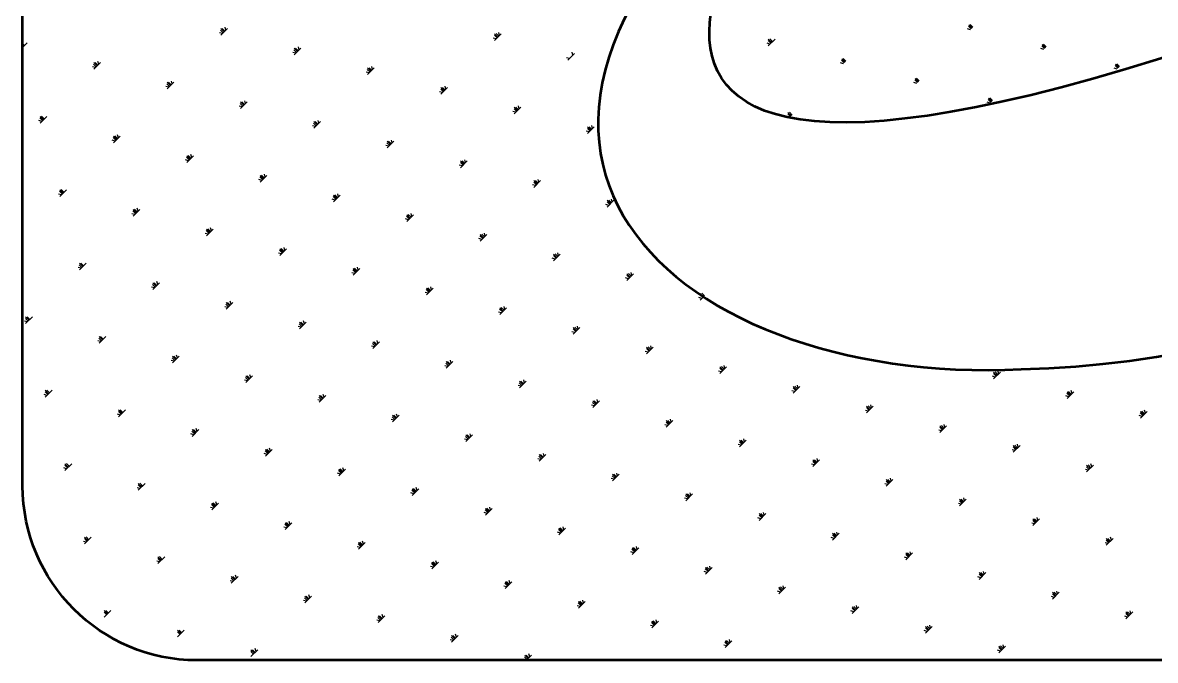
# Model space of a CAD drawing. Extents: x -2746917 to -971774, y -3334247 to -3250358.
# Drawn here: x -2110551 to -2109614, y -3277551 to -3277024 of the extents above; entities that cross this region are included whole.
import ezdxf

# ---------------------------------------------------------------- set-up
doc = ezdxf.new("R2010")
doc.units = 0
doc.header["$LTSCALE"] = 1000
doc.header["$MEASUREMENT"] = 0
doc.layers.get('0').update_dxf_attribs({"linetype": 'CONTINUOUS'})
doc.layers.add('PUB_TITLE', color=4, linetype='CONTINUOUS')

# ---------------------------------------------------------------- blocks, each defined once
blk = doc.blocks.new('A$C6B365CFD')
at = {"layer": 'PUB_TITLE', "color": 4}
for p, q in [((27.86, 22052.24), (25.08, 22055.01)), ((28.55, 22052.93), (26.33, 22055.15)), ((-592.71, 22047.65), (-595.14, 22048.31)), ((-592.02, 22048.35), (-594.24, 22050.57)), ((-591.32, 22049.04), (-594.1, 22051.82)), ((-594.1, 22046.27), (-588.54, 22051.82)), ((-590.63, 22049.74), (-592.85, 22051.96)), ((-589.93, 22050.43), (-590.58, 22052.86)), ((-365.38, 22043.99), (-367.6, 22046.21)), ((-364.69, 22044.68), (-367.47, 22047.46)), ((-367.47, 22041.91), (-361.91, 22047.46)), ((-363.99, 22045.38), (-366.22, 22047.6)), ((-363.3, 22046.07), (-363.95, 22048.5)), ((26.47, 22050.85), (24.04, 22051.5)), ((27.16, 22051.54), (24.94, 22053.76)), ((-758.12, 22036.24), (-754.45, 22039.91)), ((-756.54, 22037.83), (-758.12, 22039.41)), ((-757.23, 22037.13), (-758.12, 22038.02)), ((-757.93, 22036.44), (-758.12, 22036.64)), ((-529.21, 22034.16), (-529.86, 22036.59)), ((-366.08, 22043.29), (-368.51, 22043.95)), ((-139.44, 22038.93), (-141.87, 22039.59)), ((-138.75, 22039.63), (-140.97, 22041.85)), ((-138.05, 22040.32), (-140.83, 22043.1)), ((-140.83, 22037.55), (-135.27, 22043.1)), ((-137.36, 22041.02), (-139.58, 22043.24)), ((87.89, 22035.27), (85.67, 22037.49)), ((88.58, 22035.96), (85.8, 22038.74)), ((89.28, 22036.66), (87.05, 22038.88)), ((-531.99, 22031.38), (-534.41, 22032.03)), ((-531.29, 22032.08), (-533.51, 22034.3)), ((-530.6, 22032.77), (-533.37, 22035.55)), ((-533.37, 22029.99), (-527.82, 22035.55)), ((-529.9, 22033.47), (-532.12, 22035.69)), ((-305.35, 22027.02), (-307.78, 22027.67)), ((-306.74, 22025.63), (-301.18, 22031.19)), ((-302.57, 22029.8), (-303.22, 22032.23)), ((-77.33, 22024.05), (-80.1, 22026.83)), ((-76.63, 22024.75), (-78.85, 22026.97)), ((87.19, 22034.57), (84.76, 22035.23)), ((-697.89, 22019.47), (-700.32, 22020.12)), ((-697.2, 22020.17), (-699.42, 22022.39)), ((-696.5, 22020.86), (-699.28, 22023.64)), ((-699.28, 22018.08), (-693.73, 22023.64)), ((-695.81, 22021.56), (-698.03, 22023.78)), ((-695.12, 22022.25), (-695.77, 22024.68)), ((-470.56, 22015.81), (-472.79, 22018.03)), ((-469.87, 22016.5), (-472.65, 22019.28)), ((-472.65, 22013.72), (-467.09, 22019.28)), ((-469.17, 22017.2), (-471.4, 22019.42)), ((-468.48, 22017.89), (-469.13, 22020.32)), ((-78.71, 22022.66), (-81.14, 22023.31)), ((-78.02, 22023.36), (-80.24, 22025.58)), ((147.92, 22018.3), (145.49, 22018.95)), ((148.62, 22019), (146.39, 22021.22)), ((149.31, 22019.69), (146.53, 22022.47)), ((150, 22020.39), (147.78, 22022.61)), ((-634.39, 22005.98), (-635.04, 22008.41)), ((-471.26, 22015.11), (-473.69, 22015.76)), ((-17.29, 22007.09), (-19.52, 22009.31)), ((-16.6, 22007.78), (-19.38, 22010.56)), ((-15.9, 22008.48), (-18.13, 22010.7)), ((-637.17, 22003.2), (-639.6, 22003.85)), ((-636.47, 22003.89), (-638.7, 22006.12)), ((-635.78, 22004.59), (-638.56, 22007.37)), ((-638.56, 22001.81), (-633, 22007.37)), ((-635.08, 22005.28), (-637.31, 22007.51)), ((-410.53, 21998.84), (-412.96, 21999.49)), ((-409.84, 21999.53), (-412.06, 22001.76)), ((-409.14, 22000.23), (-411.92, 22003.01)), ((-411.92, 21997.45), (-406.36, 22003.01)), ((-408.45, 22000.92), (-410.67, 22003.15)), ((-407.75, 22001.62), (-408.4, 22004.05)), ((-17.99, 22006.39), (-20.42, 22007.04)), ((-575.75, 21987.62), (-577.97, 21989.85)), ((-575.05, 21988.32), (-577.83, 21991.1)), ((-577.83, 21985.54), (-572.27, 21991.1)), ((-574.36, 21989.01), (-576.58, 21991.23)), ((-573.66, 21989.71), (-574.31, 21992.14)), ((42.74, 21990.12), (40.31, 21990.77)), ((43.43, 21990.81), (41.21, 21993.04)), ((44.13, 21991.51), (41.35, 21994.29)), ((44.82, 21992.2), (42.6, 21994.43)), ((-576.44, 21986.93), (-578.87, 21987.58)), ((-349.81, 21982.57), (-352.23, 21983.22)), ((-349.11, 21983.26), (-351.33, 21985.49)), ((-348.42, 21983.96), (-351.19, 21986.74)), ((-351.19, 21981.18), (-345.64, 21986.74)), ((-347.72, 21984.65), (-349.94, 21986.87)), ((-347.03, 21985.35), (-347.68, 21987.78)), ((-122.48, 21978.9), (-124.7, 21981.13)), ((-121.78, 21979.6), (-124.56, 21982.38)), ((-121.09, 21980.29), (-123.31, 21982.51)), ((-742.35, 21975.02), (-744.78, 21975.67)), ((-741.65, 21975.71), (-743.88, 21977.93)), ((-740.96, 21976.41), (-743.74, 21979.18)), ((-743.74, 21973.63), (-738.18, 21979.18)), ((-740.27, 21977.1), (-742.49, 21979.32)), ((-515.71, 21970.66), (-518.14, 21971.31)), ((-515.02, 21971.35), (-517.24, 21973.57)), ((-514.32, 21972.05), (-517.1, 21974.82)), ((-517.1, 21969.27), (-511.55, 21974.82)), ((-513.63, 21972.74), (-515.85, 21974.96)), ((-512.94, 21973.43), (-513.59, 21975.86)), ((-287.69, 21967.69), (-290.47, 21970.46)), ((-290.47, 21964.91), (-284.91, 21970.46)), ((-286.99, 21968.38), (-289.22, 21970.6)), ((-286.3, 21969.07), (-286.95, 21971.5)), ((-123.17, 21978.21), (-125.6, 21978.86)), ((-680.93, 21959.44), (-683.15, 21961.66)), ((-680.23, 21960.13), (-683.01, 21962.91)), ((-683.01, 21957.36), (-677.45, 21962.91)), ((-679.54, 21960.83), (-681.76, 21963.05)), ((-678.84, 21961.52), (-679.49, 21963.95)), ((-289.08, 21966.3), (-291.51, 21966.95)), ((-288.38, 21966.99), (-290.61, 21969.21)), ((-681.62, 21958.74), (-684.05, 21959.4)), ((-454.99, 21954.38), (-457.42, 21955.04)), ((-454.29, 21955.08), (-456.52, 21957.3)), ((-453.6, 21955.77), (-456.38, 21958.55)), ((-456.38, 21953), (-450.82, 21958.55)), ((-452.9, 21956.47), (-455.13, 21958.69)), ((-452.21, 21957.16), (-452.86, 21959.59)), ((-620.9, 21942.47), (-623.32, 21943.12)), ((-620.2, 21943.17), (-622.42, 21945.39)), ((-619.51, 21943.86), (-622.28, 21946.64)), ((-622.28, 21941.08), (-616.73, 21946.64)), ((-618.81, 21944.56), (-621.03, 21946.78)), ((-618.12, 21945.25), (-618.77, 21947.68)), ((-392.18, 21940.2), (-394.4, 21942.42)), ((-391.48, 21940.89), (-392.13, 21943.32)), ((-394.26, 21938.11), (-396.69, 21938.76)), ((-393.57, 21938.81), (-395.79, 21941.03)), ((-392.87, 21939.5), (-395.65, 21942.28)), ((-395.65, 21936.72), (-390.09, 21942.28)), ((-560.17, 21926.2), (-562.6, 21926.85)), ((-559.47, 21926.9), (-561.7, 21929.12)), ((-558.78, 21927.59), (-561.56, 21930.37)), ((-561.56, 21924.81), (-556, 21930.37)), ((-558.08, 21928.29), (-560.31, 21930.51)), ((-557.39, 21928.98), (-558.04, 21931.41)), ((-332.84, 21922.54), (-335.06, 21924.76)), ((-332.14, 21923.23), (-334.92, 21926.01)), ((-334.92, 21920.45), (-329.37, 21926.01)), ((-331.45, 21923.93), (-333.67, 21926.15)), ((-330.75, 21924.62), (-331.41, 21927.05)), ((-726.08, 21914.29), (-728.51, 21914.94)), ((-725.38, 21914.98), (-727.61, 21917.21)), ((-724.69, 21915.68), (-727.47, 21918.46)), ((-727.47, 21912.9), (-721.91, 21918.46)), ((-723.99, 21916.37), (-726.22, 21918.6)), ((-497.36, 21912.01), (-499.58, 21914.24)), ((-496.66, 21912.71), (-497.31, 21915.14)), ((-333.53, 21921.84), (-335.96, 21922.49)), ((-499.44, 21909.93), (-501.87, 21910.58)), ((-498.75, 21910.62), (-500.97, 21912.85)), ((-498.05, 21911.32), (-500.83, 21914.1)), ((-500.83, 21908.54), (-495.27, 21914.1)), ((-272.81, 21905.57), (-275.24, 21906.22)), ((-272.11, 21906.26), (-274.33, 21908.49)), ((-271.42, 21906.96), (-274.2, 21909.74)), ((-274.2, 21904.18), (-268.64, 21909.74)), ((-270.72, 21907.65), (-272.95, 21909.88)), ((-270.03, 21908.35), (-270.68, 21910.78)), ((-665.35, 21898.02), (-667.78, 21898.67)), ((-664.66, 21898.71), (-666.88, 21900.94)), ((-663.96, 21899.41), (-666.74, 21902.19)), ((-666.74, 21896.63), (-661.18, 21902.19)), ((-663.27, 21900.1), (-665.49, 21902.32)), ((-662.57, 21900.8), (-663.22, 21903.23)), ((-438.02, 21894.35), (-440.24, 21896.58)), ((-437.33, 21895.05), (-440.1, 21897.83)), ((-440.1, 21892.27), (-434.55, 21897.83)), ((-436.63, 21895.74), (-438.85, 21897.96)), ((-435.94, 21896.44), (-436.59, 21898.87)), ((-602.54, 21883.83), (-604.76, 21886.05)), ((-601.85, 21884.52), (-602.5, 21886.95)), ((-438.72, 21893.66), (-441.14, 21894.31)), ((-604.62, 21881.75), (-607.05, 21882.4)), ((-603.93, 21882.44), (-606.15, 21884.66)), ((-603.23, 21883.14), (-606.01, 21885.91)), ((-606.01, 21880.36), (-600.46, 21885.91)), ((-377.99, 21877.39), (-380.42, 21878.04)), ((-377.29, 21878.08), (-379.52, 21880.3)), ((-376.6, 21878.78), (-379.38, 21881.55)), ((-379.38, 21876), (-373.82, 21881.55)), ((-375.9, 21879.47), (-378.13, 21881.69)), ((-375.21, 21880.16), (-375.86, 21882.59)), ((-543.2, 21866.17), (-545.43, 21868.39)), ((-542.51, 21866.86), (-545.29, 21869.64)), ((-545.29, 21864.09), (-539.73, 21869.64)), ((-541.81, 21867.56), (-544.04, 21869.78)), ((-541.12, 21868.25), (-541.77, 21870.68)), ((-543.9, 21865.47), (-546.33, 21866.13)), ((-317.26, 21861.11), (-319.69, 21861.77)), ((-316.57, 21861.81), (-318.79, 21864.03)), ((-315.87, 21862.5), (-318.65, 21865.28)), ((-318.65, 21859.73), (-313.09, 21865.28)), ((-315.18, 21863.2), (-317.4, 21865.42)), ((-314.48, 21863.89), (-315.13, 21866.32)), ((-709.81, 21853.56), (-712.23, 21854.21)), ((-709.11, 21854.26), (-711.33, 21856.48)), ((-708.42, 21854.95), (-711.19, 21857.73)), ((-711.19, 21852.17), (-705.64, 21857.73)), ((-707.72, 21855.65), (-709.94, 21857.87)), ((-483.17, 21849.2), (-485.6, 21849.85)), ((-482.48, 21849.9), (-484.7, 21852.12)), ((-481.78, 21850.59), (-484.56, 21853.37)), ((-484.56, 21847.81), (-479, 21853.37)), ((-481.09, 21851.29), (-483.31, 21853.51)), ((-480.39, 21851.98), (-481.04, 21854.41)), ((-255.15, 21846.23), (-257.92, 21849.01)), ((-257.92, 21843.45), (-252.37, 21849.01)), ((-254.45, 21846.93), (-256.67, 21849.15)), ((-253.76, 21847.62), (-254.41, 21850.05)), ((-648.38, 21837.99), (-650.61, 21840.21)), ((-647.69, 21838.68), (-650.47, 21841.46)), ((-650.47, 21835.9), (-644.91, 21841.46)), ((-647, 21839.38), (-649.22, 21841.6)), ((-646.3, 21840.07), (-646.95, 21842.5)), ((-256.53, 21844.84), (-258.96, 21845.49)), ((-255.84, 21845.54), (-258.06, 21847.76)), ((-649.08, 21837.29), (-651.51, 21837.94)), ((-422.44, 21832.93), (-424.87, 21833.58)), ((-421.75, 21833.63), (-423.97, 21835.85)), ((-421.05, 21834.32), (-423.83, 21837.1)), ((-423.83, 21831.54), (-418.28, 21837.1)), ((-420.36, 21835.02), (-422.58, 21837.24)), ((-419.67, 21835.71), (-420.32, 21838.14)), ((-195.11, 21829.27), (-197.34, 21831.49)), ((-194.42, 21829.96), (-197.2, 21832.74)), ((-197.2, 21827.18), (-194.49, 21829.89)), ((-193.72, 21830.66), (-195.95, 21832.88)), ((-588.35, 21821.02), (-590.78, 21821.67)), ((-587.66, 21821.71), (-589.88, 21823.94)), ((-586.96, 21822.41), (-589.74, 21825.19)), ((-589.74, 21819.63), (-584.18, 21825.19)), ((-586.27, 21823.1), (-588.49, 21825.33)), ((-585.57, 21823.8), (-586.22, 21826.23)), ((-360.33, 21818.05), (-363.11, 21820.83)), ((-363.11, 21815.27), (-357.55, 21820.83)), ((-359.63, 21818.74), (-361.86, 21820.97)), ((-358.94, 21819.44), (-359.59, 21821.87)), ((-195.81, 21828.57), (-198.24, 21829.22)), ((-753.57, 21809.8), (-755.79, 21812.03)), ((-752.87, 21810.5), (-755.65, 21813.28)), ((-755.65, 21807.72), (-750.09, 21813.28)), ((-752.18, 21811.19), (-754.4, 21813.41)), ((-361.72, 21816.66), (-364.15, 21817.31)), ((-361.02, 21817.35), (-363.24, 21819.58)), ((-754.26, 21809.11), (-756.69, 21809.76)), ((-527.63, 21804.75), (-530.05, 21805.4)), ((-526.93, 21805.44), (-529.15, 21807.67)), ((-526.24, 21806.14), (-529.01, 21808.92)), ((-529.01, 21803.36), (-523.46, 21808.92)), ((-525.54, 21806.83), (-527.76, 21809.05)), ((-524.85, 21807.53), (-525.5, 21809.96)), ((-300.3, 21801.08), (-302.52, 21803.31)), ((-299.6, 21801.78), (-302.38, 21804.56)), ((-302.38, 21799), (-296.82, 21804.56)), ((-298.91, 21802.47), (-301.13, 21804.69)), ((-298.21, 21803.17), (-298.86, 21805.6)), ((-693.53, 21792.84), (-695.96, 21793.49)), ((-692.84, 21793.53), (-695.06, 21795.75)), ((-692.14, 21794.23), (-694.92, 21797)), ((-694.92, 21791.45), (-689.37, 21797)), ((-691.45, 21794.92), (-693.67, 21797.14)), ((-465.51, 21789.87), (-468.29, 21792.64)), ((-468.29, 21787.09), (-462.73, 21792.64)), ((-464.81, 21790.56), (-467.04, 21792.78)), ((-464.12, 21791.25), (-464.77, 21793.68)), ((-300.99, 21800.39), (-303.42, 21801.04)), ((-466.9, 21788.48), (-469.33, 21789.13)), ((-466.2, 21789.17), (-468.43, 21791.39)), ((-240.26, 21784.12), (-242.69, 21784.77)), ((-239.57, 21784.81), (-241.79, 21787.03)), ((-238.87, 21785.51), (-241.65, 21788.28)), ((-241.65, 21782.73), (-236.1, 21788.28)), ((-238.18, 21786.2), (-240.4, 21788.42)), ((-237.48, 21786.89), (-238.14, 21789.32)), ((-632.81, 21776.56), (-635.24, 21777.22)), ((-632.11, 21777.26), (-634.34, 21779.48)), ((-631.42, 21777.95), (-634.2, 21780.73)), ((-634.2, 21775.18), (-628.64, 21780.73)), ((-630.72, 21778.65), (-632.95, 21780.87)), ((-630.03, 21779.34), (-630.68, 21781.77)), ((-405.48, 21772.9), (-407.7, 21775.12)), ((-404.78, 21773.59), (-407.56, 21776.37)), ((-407.56, 21770.82), (-402, 21776.37)), ((-404.09, 21774.29), (-406.31, 21776.51)), ((-403.39, 21774.98), (-404.04, 21777.41)), ((-570.69, 21761.68), (-573.47, 21764.46)), ((-573.47, 21758.9), (-567.91, 21764.46)), ((-570, 21762.38), (-572.22, 21764.6)), ((-569.3, 21763.07), (-569.95, 21765.5)), ((-406.17, 21772.2), (-408.6, 21772.86)), ((-179.54, 21767.84), (-181.97, 21768.5)), ((-178.84, 21768.54), (-181.06, 21770.76)), ((-178.15, 21769.23), (-180.93, 21772.01)), ((-180.93, 21766.46), (-175.37, 21772.01)), ((-177.45, 21769.93), (-179.68, 21772.15)), ((-176.76, 21770.62), (-177.41, 21773.05)), ((47.1, 21763.48), (44.67, 21764.14)), ((47.79, 21764.18), (45.57, 21766.4)), ((48.49, 21764.87), (45.71, 21767.65)), ((45.71, 21762.1), (51.27, 21767.65)), ((49.18, 21765.57), (46.96, 21767.79)), ((49.88, 21766.26), (49.23, 21768.69)), ((-572.08, 21760.29), (-574.51, 21760.94)), ((-571.39, 21760.99), (-573.61, 21763.21)), ((-345.45, 21755.93), (-347.87, 21756.58)), ((-344.75, 21756.63), (-346.97, 21758.85)), ((-344.06, 21757.32), (-346.83, 21760.1)), ((-346.83, 21754.54), (-341.28, 21760.1)), ((-343.36, 21758.02), (-345.58, 21760.24)), ((-342.67, 21758.71), (-343.32, 21761.14)), ((-117.42, 21752.96), (-120.2, 21755.74)), ((-120.2, 21750.18), (-114.64, 21755.74)), ((-116.73, 21753.66), (-118.95, 21755.88)), ((-116.03, 21754.35), (-116.68, 21756.78)), ((-737.99, 21748.38), (-740.42, 21749.03)), ((-737.29, 21749.08), (-739.52, 21751.3)), ((-736.6, 21749.77), (-739.38, 21752.55)), ((-739.38, 21746.99), (-733.82, 21752.55)), ((-735.91, 21750.46), (-738.13, 21752.69)), ((-510.66, 21744.72), (-512.88, 21746.94)), ((-509.96, 21745.41), (-512.74, 21748.19)), ((-512.74, 21742.63), (-507.19, 21748.19)), ((-509.27, 21746.11), (-511.49, 21748.33)), ((-508.58, 21746.8), (-509.23, 21749.23)), ((-118.81, 21751.57), (-121.24, 21752.22)), ((-118.12, 21752.27), (-120.34, 21754.49)), ((107.83, 21747.21), (105.4, 21747.86)), ((108.52, 21747.91), (106.3, 21750.13)), ((109.21, 21748.6), (106.44, 21751.38)), ((106.44, 21745.82), (111.99, 21751.38)), ((109.91, 21749.3), (107.69, 21751.52)), ((110.6, 21749.99), (109.95, 21752.42)), ((-675.87, 21733.5), (-678.65, 21736.28)), ((-678.65, 21730.72), (-673.09, 21736.28)), ((-675.18, 21734.19), (-677.4, 21736.42)), ((-511.35, 21744.02), (-513.78, 21744.67)), ((-284.72, 21739.66), (-287.15, 21740.31)), ((-284.02, 21740.36), (-286.25, 21742.58)), ((-283.33, 21741.05), (-286.11, 21743.83)), ((-286.11, 21738.27), (-280.55, 21743.83)), ((-282.63, 21741.75), (-284.86, 21743.97)), ((-281.94, 21742.44), (-282.59, 21744.87)), ((-57.39, 21736), (-59.61, 21738.22)), ((-56.69, 21736.69), (-59.47, 21739.47)), ((-59.47, 21733.91), (-53.92, 21739.47)), ((-56, 21737.39), (-58.22, 21739.61)), ((-55.3, 21738.08), (-55.96, 21740.51)), ((171.33, 21733.72), (170.68, 21736.15)), ((-677.26, 21732.11), (-679.69, 21732.76)), ((-676.57, 21732.8), (-678.79, 21735.03)), ((-450.63, 21727.75), (-453.06, 21728.4)), ((-449.93, 21728.44), (-452.16, 21730.67)), ((-449.24, 21729.14), (-452.02, 21731.92)), ((-452.02, 21726.36), (-446.46, 21731.92)), ((-448.54, 21729.83), (-450.77, 21732.06)), ((-447.85, 21730.53), (-448.5, 21732.96)), ((-222.6, 21724.78), (-225.38, 21727.56)), ((-225.38, 21722), (-219.82, 21727.56)), ((-221.91, 21725.47), (-224.13, 21727.7)), ((-221.21, 21726.17), (-221.86, 21728.6)), ((-58.08, 21735.3), (-60.51, 21735.95)), ((168.55, 21730.94), (166.12, 21731.59)), ((169.25, 21731.64), (167.02, 21733.86)), ((169.94, 21732.33), (167.16, 21735.11)), ((167.16, 21729.55), (172.72, 21735.11)), ((170.64, 21733.03), (168.41, 21735.25)), ((-615.84, 21716.53), (-618.06, 21718.76)), ((-615.15, 21717.23), (-617.92, 21720.01)), ((-617.92, 21714.45), (-612.37, 21720.01)), ((-614.45, 21717.92), (-616.67, 21720.14)), ((-613.76, 21718.62), (-614.41, 21721.05)), ((-223.99, 21723.39), (-226.42, 21724.04)), ((-223.3, 21724.08), (-225.52, 21726.31)), ((2.64, 21719.03), (0.21, 21719.68)), ((3.34, 21719.72), (1.12, 21721.95)), ((4.03, 21720.42), (1.25, 21723.2)), ((1.25, 21717.64), (6.81, 21723.2)), ((4.73, 21721.11), (2.5, 21723.34)), ((5.42, 21721.81), (4.77, 21724.24)), ((-616.54, 21715.84), (-618.96, 21716.49)), ((-389.9, 21711.48), (-392.33, 21712.13)), ((-389.21, 21712.17), (-391.43, 21714.4)), ((-388.51, 21712.87), (-391.29, 21715.65)), ((-391.29, 21710.09), (-385.73, 21715.65)), ((-387.82, 21713.56), (-390.04, 21715.78)), ((-387.12, 21714.26), (-387.77, 21716.69)), ((-162.57, 21707.81), (-164.79, 21710.04)), ((-161.88, 21708.51), (-164.65, 21711.29)), ((-164.65, 21705.73), (-159.1, 21711.29)), ((-161.18, 21709.2), (-163.4, 21711.42)), ((-160.49, 21709.9), (-161.14, 21712.33)), ((66.15, 21705.54), (65.5, 21707.97)), ((-555.81, 21699.57), (-558.24, 21700.22)), ((-555.11, 21700.26), (-557.34, 21702.48)), ((-554.42, 21700.96), (-557.2, 21703.73)), ((-557.2, 21698.18), (-551.64, 21703.73)), ((-553.72, 21701.65), (-555.95, 21703.87)), ((-553.03, 21702.34), (-553.68, 21704.77)), ((-327.78, 21696.6), (-330.56, 21699.37)), ((-330.56, 21693.82), (-325.01, 21699.37)), ((-327.09, 21697.29), (-329.31, 21699.51)), ((-326.39, 21697.98), (-327.05, 21700.41)), ((-163.26, 21707.12), (-165.69, 21707.77)), ((63.37, 21702.76), (60.94, 21703.41)), ((64.07, 21703.45), (61.84, 21705.68)), ((64.76, 21704.15), (61.98, 21706.93)), ((61.98, 21701.37), (67.54, 21706.93)), ((65.45, 21704.84), (63.23, 21707.06)), ((-721.02, 21688.35), (-723.25, 21690.57)), ((-720.33, 21689.04), (-723.11, 21691.82)), ((-723.11, 21686.27), (-717.55, 21691.82)), ((-719.63, 21689.74), (-721.86, 21691.96)), ((-329.17, 21695.21), (-331.6, 21695.86)), ((-328.48, 21695.9), (-330.7, 21698.12)), ((-102.54, 21690.85), (-104.97, 21691.5)), ((-101.84, 21691.54), (-104.07, 21693.76)), ((-101.15, 21692.24), (-103.93, 21695.01)), ((-103.93, 21689.46), (-98.37, 21695.01)), ((-100.45, 21692.93), (-102.68, 21695.15)), ((-99.76, 21693.62), (-100.41, 21696.05)), ((124.79, 21687.18), (122.57, 21689.4)), ((125.49, 21687.88), (122.71, 21690.65)), ((122.71, 21685.1), (128.26, 21690.65)), ((126.18, 21688.57), (123.96, 21690.79)), ((126.88, 21689.26), (126.22, 21691.69)), ((-721.72, 21687.65), (-724.15, 21688.31)), ((-495.08, 21683.29), (-497.51, 21683.95)), ((-494.39, 21683.99), (-496.61, 21686.21)), ((-493.69, 21684.68), (-496.47, 21687.46)), ((-496.47, 21681.91), (-490.91, 21687.46)), ((-493, 21685.38), (-495.22, 21687.6)), ((-492.3, 21686.07), (-492.95, 21688.5)), ((-267.75, 21679.63), (-269.97, 21681.85)), ((-267.06, 21680.32), (-269.84, 21683.1)), ((-269.84, 21677.55), (-264.28, 21683.1)), ((-266.36, 21681.02), (-268.59, 21683.24)), ((-265.67, 21681.71), (-266.32, 21684.14)), ((-39.03, 21677.35), (-39.68, 21679.78)), ((124.1, 21686.49), (121.67, 21687.14)), ((-660.99, 21671.38), (-663.42, 21672.03)), ((-660.3, 21672.08), (-662.52, 21674.3)), ((-659.6, 21672.77), (-662.38, 21675.55)), ((-662.38, 21669.99), (-656.82, 21675.55)), ((-658.91, 21673.47), (-661.13, 21675.69)), ((-432.97, 21668.41), (-435.74, 21671.19)), ((-435.74, 21665.63), (-430.19, 21671.19)), ((-432.27, 21669.11), (-434.49, 21671.33)), ((-431.58, 21669.8), (-432.23, 21672.23)), ((-268.45, 21678.93), (-270.88, 21679.59)), ((-41.81, 21674.57), (-44.24, 21675.23)), ((-41.12, 21675.27), (-43.34, 21677.49)), ((-40.42, 21675.96), (-43.2, 21678.74)), ((-43.2, 21673.19), (-37.64, 21678.74)), ((-39.73, 21676.66), (-41.95, 21678.88)), ((-434.36, 21667.02), (-436.78, 21667.67)), ((-433.66, 21667.72), (-435.88, 21669.94)), ((-207.72, 21662.66), (-210.15, 21663.31)), ((-207.03, 21663.36), (-209.25, 21665.58)), ((-206.33, 21664.05), (-209.11, 21666.83)), ((-209.11, 21661.27), (-203.55, 21666.83)), ((-205.64, 21664.75), (-207.86, 21666.97)), ((-204.94, 21665.44), (-205.59, 21667.87)), ((19.61, 21659), (17.39, 21661.22)), ((20.3, 21659.69), (17.53, 21662.47)), ((17.53, 21656.91), (23.08, 21662.47)), ((21, 21660.39), (18.78, 21662.61)), ((21.69, 21661.08), (21.04, 21663.51)), ((-600.26, 21655.11), (-602.69, 21655.76)), ((-599.57, 21655.81), (-601.79, 21658.03)), ((-598.87, 21656.5), (-601.65, 21659.28)), ((-601.65, 21653.72), (-596.1, 21659.28)), ((-598.18, 21657.19), (-600.4, 21659.42)), ((-597.49, 21657.89), (-598.14, 21660.32)), ((-372.93, 21651.45), (-375.16, 21653.67)), ((-372.24, 21652.14), (-375.02, 21654.92)), ((-375.02, 21649.36), (-369.46, 21654.92)), ((-371.54, 21652.83), (-373.77, 21655.06)), ((-370.85, 21653.53), (-371.5, 21655.96)), ((-144.21, 21649.17), (-144.87, 21651.6)), ((18.92, 21658.3), (16.49, 21658.95)), ((-538.15, 21640.23), (-540.93, 21643.01)), ((-540.93, 21637.45), (-535.37, 21643.01)), ((-537.45, 21640.92), (-539.68, 21643.15)), ((-536.76, 21641.62), (-537.41, 21644.05)), ((-373.63, 21650.75), (-376.06, 21651.4)), ((-146.99, 21646.39), (-149.42, 21647.04)), ((-146.3, 21647.09), (-148.52, 21649.31)), ((-145.6, 21647.78), (-148.38, 21650.56)), ((-148.38, 21645), (-142.83, 21650.56)), ((-144.91, 21648.47), (-147.13, 21650.7)), ((79.64, 21642.03), (77.21, 21642.68)), ((80.34, 21642.73), (78.11, 21644.95)), ((81.03, 21643.42), (78.25, 21646.2)), ((78.25, 21640.64), (83.81, 21646.2)), ((81.73, 21644.11), (79.5, 21646.34)), ((82.42, 21644.81), (81.77, 21647.24)), ((-539.54, 21638.84), (-541.97, 21639.49)), ((-538.84, 21639.53), (-541.07, 21641.76)), ((-312.9, 21634.48), (-315.33, 21635.13)), ((-312.21, 21635.17), (-314.43, 21637.4)), ((-311.51, 21635.87), (-314.29, 21638.65)), ((-314.29, 21633.09), (-308.73, 21638.65)), ((-310.82, 21636.56), (-313.04, 21638.79)), ((-310.12, 21637.26), (-310.77, 21639.69)), ((-85.57, 21630.81), (-87.79, 21633.04)), ((-84.88, 21631.51), (-87.66, 21634.29)), ((-87.66, 21628.73), (-82.1, 21634.29)), ((-84.18, 21632.2), (-86.41, 21634.43)), ((-83.49, 21632.9), (-84.14, 21635.33)), ((-705.45, 21626.93), (-707.87, 21627.58)), ((-704.75, 21627.62), (-706.97, 21629.85)), ((-704.06, 21628.32), (-706.83, 21631.1)), ((-706.83, 21625.54), (-701.28, 21631.1)), ((-703.36, 21629.01), (-705.58, 21631.23)), ((-478.12, 21623.26), (-480.34, 21625.49)), ((-477.42, 21623.96), (-480.2, 21626.74)), ((-480.2, 21621.18), (-474.64, 21626.74)), ((-476.73, 21624.65), (-478.95, 21626.87)), ((-476.03, 21625.35), (-476.68, 21627.78)), ((-86.27, 21630.12), (-88.7, 21630.77)), ((140.37, 21625.76), (137.94, 21626.41)), ((141.06, 21626.45), (138.84, 21628.68)), ((141.76, 21627.15), (138.98, 21629.93)), ((138.98, 21624.37), (144.54, 21629.93)), ((142.45, 21627.84), (140.23, 21630.07)), ((143.15, 21628.54), (142.5, 21630.97)), ((-643.33, 21612.05), (-646.11, 21614.82)), ((-646.11, 21609.27), (-640.55, 21614.82)), ((-642.64, 21612.74), (-644.86, 21614.96)), ((-478.81, 21622.57), (-481.24, 21623.22)), ((-252.17, 21618.21), (-254.6, 21618.86)), ((-251.48, 21618.9), (-253.7, 21621.13)), ((-250.79, 21619.6), (-253.56, 21622.38)), ((-253.56, 21616.82), (-248.01, 21622.38)), ((-250.09, 21620.29), (-252.31, 21622.51)), ((-249.4, 21620.99), (-250.05, 21623.42)), ((-25.54, 21613.85), (-27.97, 21614.5)), ((-24.85, 21614.54), (-27.07, 21616.77)), ((-24.15, 21615.24), (-26.93, 21618.02)), ((-26.93, 21612.46), (-21.37, 21618.02)), ((-23.46, 21615.93), (-25.68, 21618.15)), ((-22.76, 21616.63), (-23.41, 21619.06)), ((-644.72, 21610.66), (-647.15, 21611.31)), ((-644.02, 21611.35), (-646.25, 21613.57)), ((-418.08, 21606.3), (-420.51, 21606.95)), ((-417.39, 21606.99), (-419.61, 21609.21)), ((-416.69, 21607.69), (-419.47, 21610.46)), ((-419.47, 21604.91), (-413.92, 21610.46)), ((-416, 21608.38), (-418.22, 21610.6)), ((-415.31, 21609.07), (-415.96, 21611.5)), ((-190.75, 21602.63), (-192.98, 21604.85)), ((-190.06, 21603.33), (-192.84, 21606.1)), ((-192.84, 21600.55), (-187.28, 21606.1)), ((-189.36, 21604.02), (-191.59, 21606.24)), ((-188.67, 21604.71), (-189.32, 21607.14)), ((-583.3, 21595.08), (-585.52, 21597.3)), ((-582.6, 21595.77), (-585.38, 21598.55)), ((-585.38, 21593), (-579.82, 21598.55)), ((-581.91, 21596.47), (-584.13, 21598.69)), ((-581.21, 21597.16), (-581.86, 21599.59)), ((-191.45, 21601.94), (-193.88, 21602.59)), ((35.19, 21597.58), (32.76, 21598.23)), ((35.88, 21598.27), (33.66, 21600.49)), ((36.58, 21598.97), (33.8, 21601.74)), ((33.8, 21596.19), (39.35, 21601.74)), ((37.27, 21599.66), (35.05, 21601.88)), ((37.97, 21600.35), (37.31, 21602.78)), ((-583.99, 21594.38), (-586.42, 21595.04)), ((-357.36, 21590.02), (-359.79, 21590.68)), ((-356.66, 21590.72), (-358.88, 21592.94)), ((-355.97, 21591.41), (-358.75, 21594.19)), ((-358.75, 21588.64), (-353.19, 21594.19)), ((-355.27, 21592.11), (-357.5, 21594.33)), ((-354.58, 21592.8), (-355.23, 21595.23)), ((-130.72, 21585.66), (-133.15, 21586.32)), ((-130.03, 21586.36), (-132.25, 21588.58)), ((-129.33, 21587.05), (-132.11, 21589.83)), ((-132.11, 21584.28), (-126.55, 21589.83)), ((-128.64, 21587.75), (-130.86, 21589.97)), ((-127.94, 21588.44), (-128.59, 21590.87)), ((98.69, 21584.08), (98.04, 21586.51)), ((-523.27, 21578.11), (-525.69, 21578.76)), ((-522.57, 21578.81), (-524.79, 21581.03)), ((-521.88, 21579.5), (-524.65, 21582.28)), ((-524.65, 21576.72), (-519.1, 21582.28)), ((-521.18, 21580.2), (-523.4, 21582.42)), ((-520.49, 21580.89), (-521.14, 21583.32)), ((-295.94, 21574.45), (-298.16, 21576.67)), ((-295.24, 21575.14), (-298.02, 21577.92)), ((-298.02, 21572.36), (-292.46, 21577.92)), ((-294.55, 21575.84), (-296.77, 21578.06)), ((-293.85, 21576.53), (-294.5, 21578.96)), ((95.91, 21581.3), (93.48, 21581.96)), ((96.61, 21582), (94.39, 21584.22)), ((97.3, 21582.69), (94.52, 21585.47)), ((94.52, 21579.92), (100.08, 21585.47)), ((98, 21583.39), (95.77, 21585.61)), ((-688.48, 21566.9), (-690.7, 21569.12)), ((-687.78, 21567.59), (-690.56, 21570.37)), ((-690.56, 21564.81), (-685.01, 21570.37)), ((-687.09, 21568.28), (-689.31, 21570.51)), ((-296.63, 21573.75), (-299.06, 21574.4)), ((-69.99, 21569.39), (-72.42, 21570.04)), ((-69.3, 21570.09), (-71.52, 21572.31)), ((-68.61, 21570.78), (-71.38, 21573.56)), ((-71.38, 21568), (-65.83, 21573.56)), ((-67.91, 21571.48), (-70.13, 21573.7)), ((-67.22, 21572.17), (-67.87, 21574.6)), ((157.34, 21565.73), (155.11, 21567.95)), ((158.03, 21566.42), (155.25, 21569.2)), ((155.25, 21563.64), (160.81, 21569.2)), ((158.72, 21567.12), (156.5, 21569.34)), ((159.42, 21567.81), (158.77, 21570.24)), ((-462.54, 21561.84), (-464.97, 21562.49)), ((-461.84, 21562.54), (-464.07, 21564.76)), ((-461.15, 21563.23), (-463.93, 21566.01)), ((-463.93, 21560.45), (-458.37, 21566.01)), ((-460.45, 21563.92), (-462.68, 21566.15)), ((-459.76, 21564.62), (-460.41, 21567.05)), ((-235.9, 21557.48), (-238.33, 21558.13)), ((-235.21, 21558.18), (-237.43, 21560.4)), ((-234.51, 21558.87), (-237.29, 21561.65)), ((-237.29, 21556.09), (-231.74, 21561.65)), ((-233.82, 21559.56), (-236.04, 21561.79)), ((-233.12, 21560.26), (-233.78, 21562.69)), ((-6.49, 21555.9), (-7.14, 21558.33)), ((156.64, 21565.03), (154.21, 21565.68)), ((-627.75, 21550.62), (-629.98, 21552.85)), ((-627.06, 21551.32), (-629.84, 21554.1)), ((-629.84, 21548.54), (-624.28, 21554.1)), ((-626.36, 21552.01), (-628.59, 21554.24)), ((-401.12, 21546.26), (-403.34, 21548.49)), ((-400.42, 21546.96), (-403.2, 21549.74)), ((-403.2, 21544.18), (-397.64, 21549.74)), ((-399.73, 21547.65), (-401.95, 21549.88)), ((-399.03, 21548.35), (-399.68, 21550.78)), ((-9.27, 21553.12), (-11.7, 21553.77)), ((-8.57, 21553.82), (-10.8, 21556.04)), ((-7.88, 21554.51), (-10.66, 21557.29)), ((-10.66, 21551.73), (-5.1, 21557.29)), ((-7.18, 21555.2), (-9.41, 21557.43)), ((-401.81, 21545.57), (-404.24, 21546.22)), ((-175.18, 21541.21), (-177.61, 21541.86)), ((-174.48, 21541.9), (-176.7, 21544.13)), ((-173.79, 21542.6), (-176.57, 21545.38)), ((-176.57, 21539.82), (-171.01, 21545.38)), ((-173.09, 21543.29), (-175.32, 21545.52)), ((-172.4, 21543.99), (-173.05, 21546.42)), ((52.15, 21537.54), (49.93, 21539.77)), ((52.85, 21538.24), (50.07, 21541.02)), ((50.07, 21535.46), (55.63, 21541.02)), ((53.54, 21538.93), (51.32, 21541.16)), ((54.24, 21539.63), (53.59, 21542.06)), ((-567.03, 21534.35), (-569.25, 21536.57)), ((-566.33, 21535.05), (-569.11, 21537.83)), ((-569.11, 21532.27), (-563.55, 21537.83)), ((-565.64, 21535.74), (-567.86, 21537.96)), ((-564.94, 21536.44), (-565.59, 21538.87)), ((-341.09, 21529.3), (-343.51, 21529.95)), ((-340.39, 21529.99), (-342.61, 21532.21)), ((-339.7, 21530.69), (-342.47, 21533.47)), ((-339, 21531.38), (-341.22, 21533.6)), ((-341.17, 21529.22), (-336.92, 21533.47)), ((-338.31, 21532.08), (-338.96, 21534.51)), ((-112.07, 21529.22), (-112.32, 21530.15)), ((51.46, 21536.85), (49.03, 21537.5)), ((-114.56, 21529.22), (-114.59, 21529.24))]:
    blk.add_line(p, q, dxfattribs=at)
at = {"layer": 'PUB_TITLE', "color": 4, "lineweight": 53}
for points, knots in [([(-94.16, 22240.89), (-94.16, 22240.89), (-450.91, 21818.28), (214.7, 22036.82), (710.13, 22194.62), (1150.57, 22573.3), (1171.93, 22683.16), (1171.93, 22683.16), (1113.56, 22455.39), (976.06, 22268.81), (961.47, 22222.46), (552.73, 21781.99), (68.63, 21769.98), (-226.1, 21755.8), (-461.09, 21965.77), (-94.16, 22240.89)], [0, 0, 0, 0, 1, 1, 1, 2, 2, 2, 3, 3, 3, 4, 4, 4, 5, 5, 5, 5]), ([(1092.38, 22468.61), (1092.38, 22073.43), (1092.38, 21673.42), (1092.38, 21673.42), (1092.38, 21594.12), (1027.49, 21529.22), (948.18, 21529.22), (948.18, 21529.22), (-613.93, 21529.22), (-613.93, 21529.22), (-693.24, 21529.22), (-758.12, 21594.12), (-758.12, 21673.42), (-758.12, 21673.42), (-758.12, 22035.14), (-758.12, 22410.46)], [2.493971, 2.493971, 2.493971, 2.493971, 3, 3, 3, 4, 4, 4, 5, 5, 5, 6, 6, 6, 6.481204, 6.481204, 6.481204, 6.481204])]:
    blk.add_open_spline(points, degree=3, knots=knots, dxfattribs=at)

msp = doc.modelspace()

# ---------------------------------------------------------------- block references
at = {"ltscale": 1.5}
msp.add_blockref('A$C6B365CFD', (-2109793.08, -3299080.41), dxfattribs=at)

doc.saveas('drawing.dxf')
